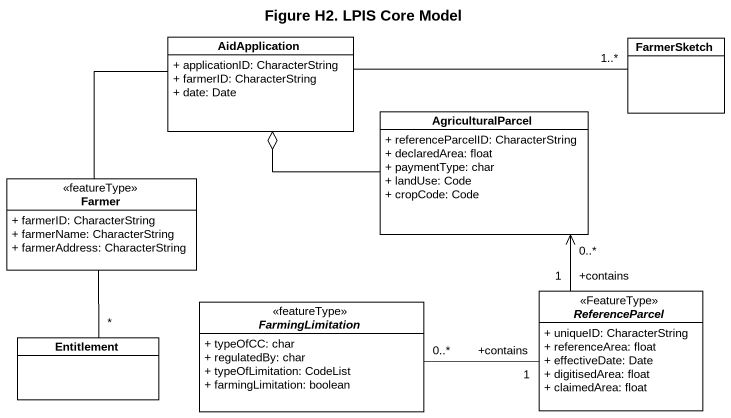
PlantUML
@startuml
title Figure H2. LPIS Core Model
hide circle
hide empty members
skinparam classAttributeIconSize 0
class AidApplication #FFFFFF {
  + applicationID: CharacterString
  + farmerID: CharacterString
  + date: Date
}
class FarmerSketch #FFFFFF
class AgriculturalParcel #FFFFFF {
  + referenceParcelID: CharacterString
  + declaredArea: float
  + paymentType: char
  + landUse: Code
  + cropCode: Code
}
class Farmer <<featureType>> #FFFFFF {
  + farmerID: CharacterString
  + farmerName: CharacterString
  + farmerAddress: CharacterString
}
class Entitlement #FFFFFF
abstract class FarmingLimitation <<featureType>> #FFFFFF {
  + typeOfCC: char
  + regulatedBy: char
  + typeOfLimitation: CodeList
  + farmingLimitation: boolean
}
abstract class ReferenceParcel <<FeatureType>> #FFFFFF {
  + uniqueID: CharacterString
  + referenceArea: float
  + effectiveDate: Date
  + digitisedArea: float
  + claimedArea: float
}
FarmerSketch "1..*" -left- AidApplication
AgriculturalParcel -left-o AidApplication
Farmer -up- AidApplication
Entitlement "*" -up- Farmer
FarmingLimitation "0..*" -right- "+contains\n1" ReferenceParcel
ReferenceParcel "+contains\n1" -up-> "0..*" AgriculturalParcel
@enduml
